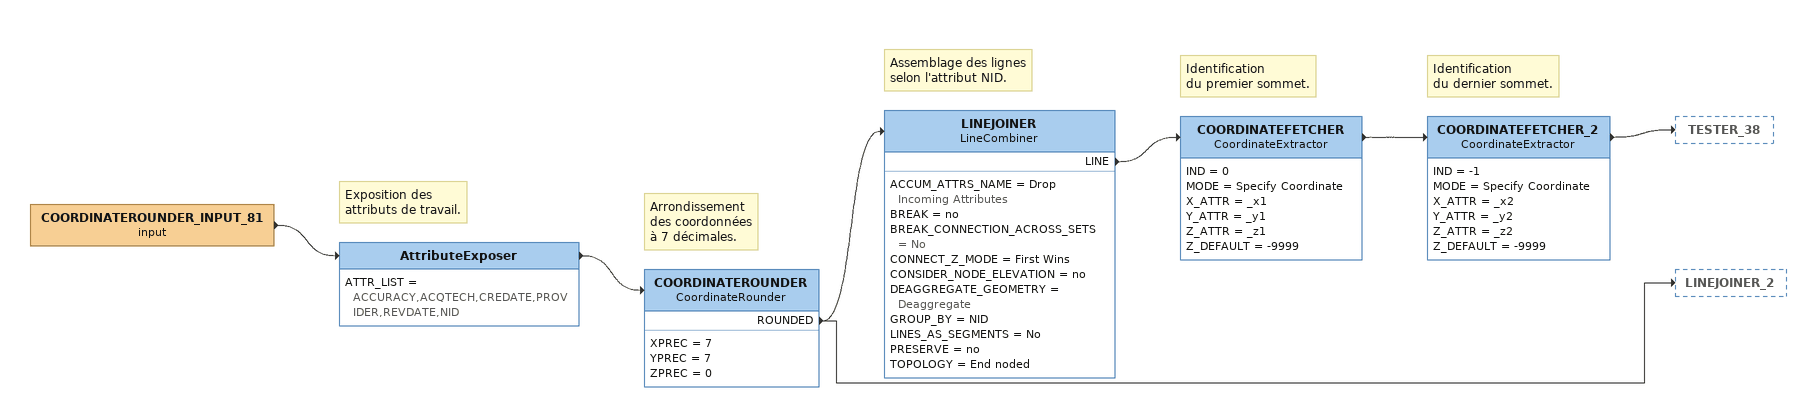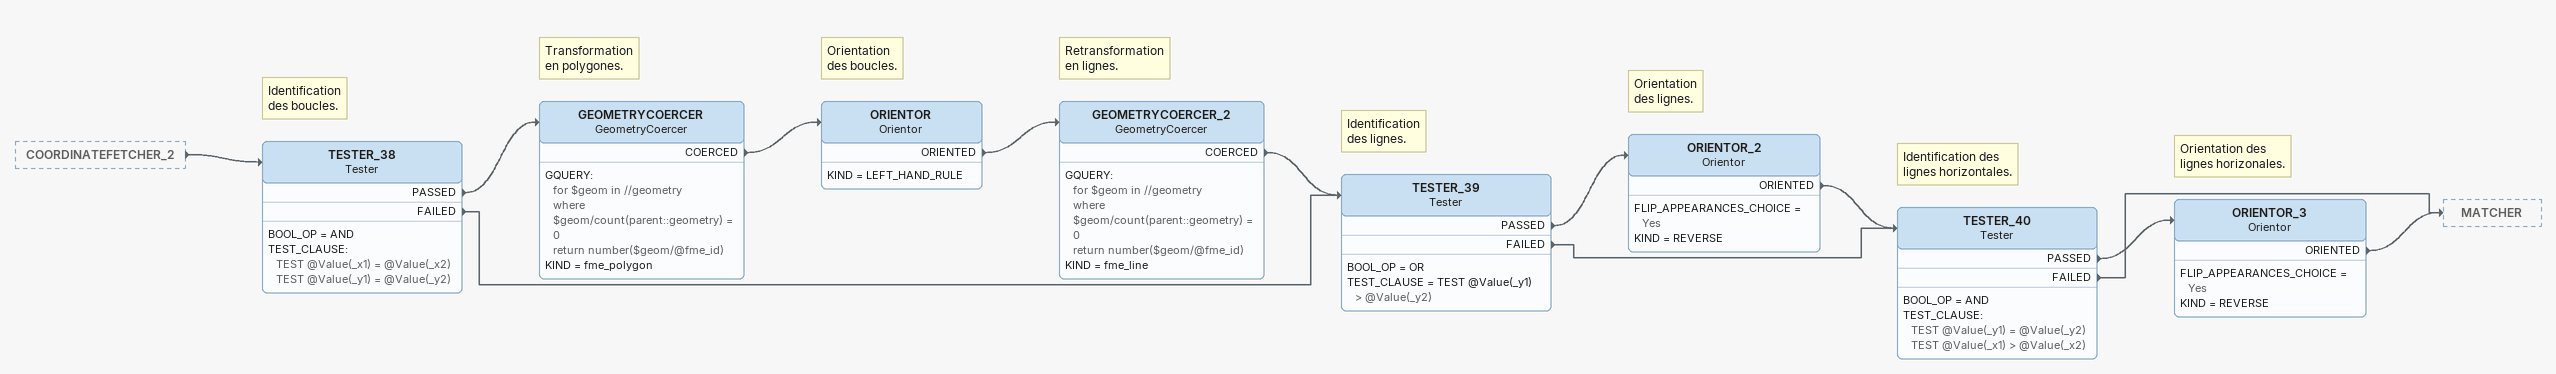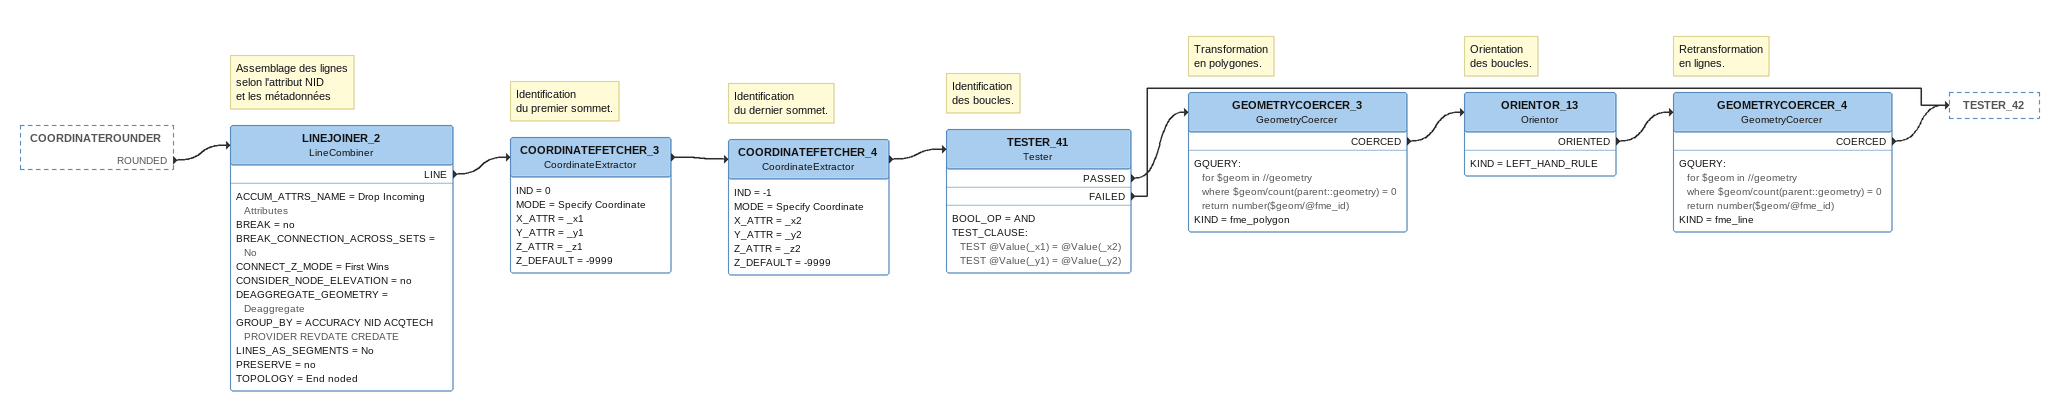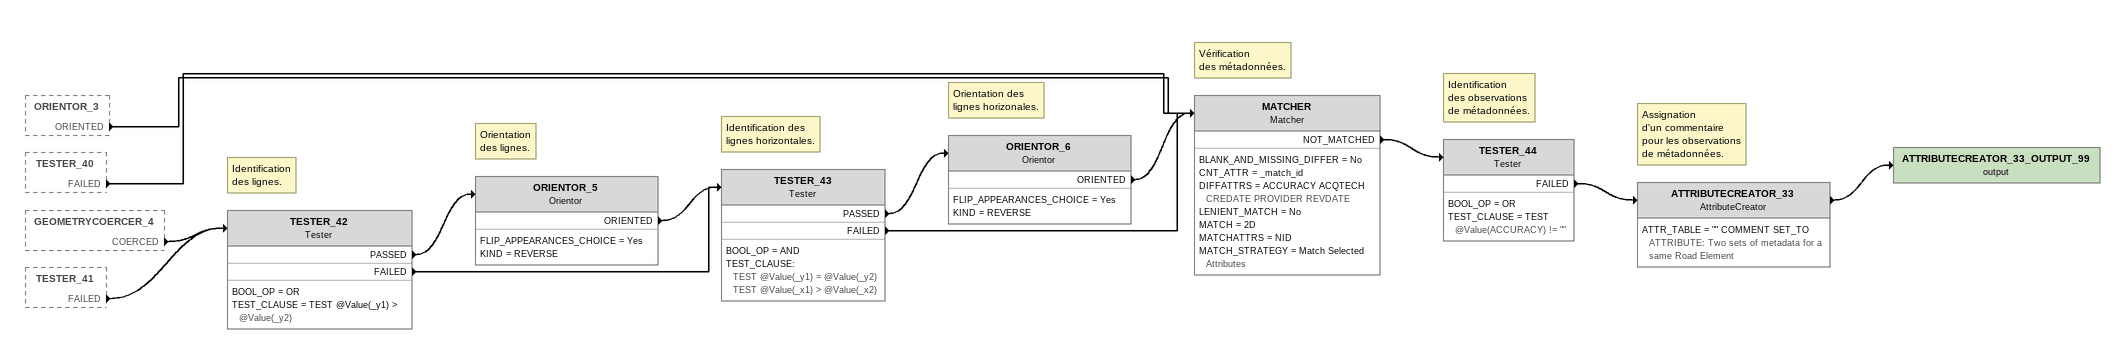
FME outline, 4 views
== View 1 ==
COORDINATEROUNDER_INPUT_81 (input)
    -> AttributeExposer
Note: Exposition des / attributs de travail.
AttributeExposer
    ATTR_LIST = ACCURACY,ACQTECH,CREDATE,PROVIDER,REVDATE,NID
    -> COORDINATEROUNDER
Note: Arrondissement / des coordonnées / à 7 décimales.
COORDINATEROUNDER: CoordinateRounder
    XPREC = 7
    YPREC = 7
    ZPREC = 0
    ROUNDED -> LINEJOINER
    ROUNDED -> LINEJOINER_2
Note: Assemblage des lignes / selon l'attribut NID.
LINEJOINER: LineCombiner
    ACCUM_ATTRS_NAME = Drop Incoming Attributes
    BREAK = no
    BREAK_CONNECTION_ACROSS_SETS = No
    CONNECT_Z_MODE = First Wins
    CONSIDER_NODE_ELEVATION = no
    DEAGGREGATE_GEOMETRY = Deaggregate
    GROUP_BY = NID
    LINES_AS_SEGMENTS = No
    PRESERVE = no
    TOPOLOGY = End noded
    LINE -> COORDINATEFETCHER
Note: Identification / du premier sommet.
COORDINATEFETCHER: CoordinateExtractor
    IND = 0
    MODE = Specify Coordinate
    X_ATTR = _x1
    Y_ATTR = _y1
    Z_ATTR = _z1
    Z_DEFAULT = -9999
    -> COORDINATEFETCHER_2
Note: Identification / du dernier sommet.
COORDINATEFETCHER_2: CoordinateExtractor
    IND = -1
    MODE = Specify Coordinate
    X_ATTR = _x2
    Y_ATTR = _y2
    Z_ATTR = _z2
    Z_DEFAULT = -9999
    -> TESTER_38

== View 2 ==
COORDINATEFETCHER_2 [outside]
    -> TESTER_38
Note: Identification / des boucles.
TESTER_38: Tester
    BOOL_OP = AND
    TEST_CLAUSE:
      TEST @Value(_x1) = @Value(_x2)
      TEST @Value(_y1) = @Value(_y2)
    PASSED -> GEOMETRYCOERCER
    FAILED -> TESTER_39
Note: Transformation / en polygones.
GEOMETRYCOERCER: GeometryCoercer
    GQUERY:
      for $geom in //geometry
      where $geom/count(parent::geometry) = 0
      return number($geom/@fme_id)
    KIND = fme_polygon
    COERCED -> ORIENTOR
Note: Orientation / des boucles.
ORIENTOR: Orientor
    KIND = LEFT_HAND_RULE
    ORIENTED -> GEOMETRYCOERCER_2
Note: Retransformation / en lignes.
GEOMETRYCOERCER_2: GeometryCoercer
    GQUERY:
      for $geom in //geometry
      where $geom/count(parent::geometry) = 0
      return number($geom/@fme_id)
    KIND = fme_line
    COERCED -> TESTER_39
Note: Identification / des lignes.
TESTER_39: Tester
    BOOL_OP = OR
    TEST_CLAUSE = TEST @Value(_y1) > @Value(_y2)
    PASSED -> ORIENTOR_2
    FAILED -> TESTER_40
Note: Orientation / des lignes.
ORIENTOR_2: Orientor
    FLIP_APPEARANCES_CHOICE = Yes
    KIND = REVERSE
    ORIENTED -> TESTER_40
Note: Identification des / lignes horizontales.
TESTER_40: Tester
    BOOL_OP = AND
    TEST_CLAUSE:
      TEST @Value(_y1) = @Value(_y2)
      TEST @Value(_x1) > @Value(_x2)
    PASSED -> ORIENTOR_3
    FAILED -> MATCHER
Note: Orientation des / lignes horizonales.
ORIENTOR_3: Orientor
    FLIP_APPEARANCES_CHOICE = Yes
    KIND = REVERSE
    ORIENTED -> MATCHER

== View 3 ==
COORDINATEROUNDER [outside]
    ROUNDED -> LINEJOINER_2
Note: Assemblage des lignes / selon l'attribut NID / et les métadonnées
LINEJOINER_2: LineCombiner
    ACCUM_ATTRS_NAME = Drop Incoming Attributes
    BREAK = no
    BREAK_CONNECTION_ACROSS_SETS = No
    CONNECT_Z_MODE = First Wins
    CONSIDER_NODE_ELEVATION = no
    DEAGGREGATE_GEOMETRY = Deaggregate
    GROUP_BY = ACCURACY NID ACQTECH PROVIDER REVDATE CREDATE
    LINES_AS_SEGMENTS = No
    PRESERVE = no
    TOPOLOGY = End noded
    LINE -> COORDINATEFETCHER_3
Note: Identification / du premier sommet.
COORDINATEFETCHER_3: CoordinateExtractor
    IND = 0
    MODE = Specify Coordinate
    X_ATTR = _x1
    Y_ATTR = _y1
    Z_ATTR = _z1
    Z_DEFAULT = -9999
    -> COORDINATEFETCHER_4
Note: Identification / du dernier sommet.
COORDINATEFETCHER_4: CoordinateExtractor
    IND = -1
    MODE = Specify Coordinate
    X_ATTR = _x2
    Y_ATTR = _y2
    Z_ATTR = _z2
    Z_DEFAULT = -9999
    -> TESTER_41
Note: Identification / des boucles.
TESTER_41: Tester
    BOOL_OP = AND
    TEST_CLAUSE:
      TEST @Value(_x1) = @Value(_x2)
      TEST @Value(_y1) = @Value(_y2)
    PASSED -> GEOMETRYCOERCER_3
    FAILED -> TESTER_42
Note: Transformation / en polygones.
GEOMETRYCOERCER_3: GeometryCoercer
    GQUERY:
      for $geom in //geometry
      where $geom/count(parent::geometry) = 0
      return number($geom/@fme_id)
    KIND = fme_polygon
    COERCED -> ORIENTOR_13
Note: Orientation / des boucles.
ORIENTOR_13: Orientor
    KIND = LEFT_HAND_RULE
    ORIENTED -> GEOMETRYCOERCER_4
Note: Retransformation / en lignes.
GEOMETRYCOERCER_4: GeometryCoercer
    GQUERY:
      for $geom in //geometry
      where $geom/count(parent::geometry) = 0
      return number($geom/@fme_id)
    KIND = fme_line
    COERCED -> TESTER_42

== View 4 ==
ORIENTOR_3 [outside]
    ORIENTED -> MATCHER
TESTER_40 [outside]
    FAILED -> MATCHER
GEOMETRYCOERCER_4 [outside]
    COERCED -> TESTER_42
TESTER_41 [outside]
    FAILED -> TESTER_42
Note: Identification / des lignes.
TESTER_42: Tester
    BOOL_OP = OR
    TEST_CLAUSE = TEST @Value(_y1) > @Value(_y2)
    PASSED -> ORIENTOR_5
    FAILED -> TESTER_43
Note: Orientation / des lignes.
ORIENTOR_5: Orientor
    FLIP_APPEARANCES_CHOICE = Yes
    KIND = REVERSE
    ORIENTED -> TESTER_43
Note: Identification des / lignes horizontales.
TESTER_43: Tester
    BOOL_OP = AND
    TEST_CLAUSE:
      TEST @Value(_y1) = @Value(_y2)
      TEST @Value(_x1) > @Value(_x2)
    PASSED -> ORIENTOR_6
    FAILED -> MATCHER
Note: Orientation des / lignes horizonales.
ORIENTOR_6: Orientor
    FLIP_APPEARANCES_CHOICE = Yes
    KIND = REVERSE
    ORIENTED -> MATCHER
Note: Vérification / des métadonnées.
MATCHER: Matcher
    BLANK_AND_MISSING_DIFFER = No
    CNT_ATTR = _match_id
    DIFFATTRS = ACCURACY ACQTECH CREDATE PROVIDER REVDATE
    LENIENT_MATCH = No
    MATCH = 2D
    MATCHATTRS = NID
    MATCH_STRATEGY = Match Selected Attributes
    NOT_MATCHED -> TESTER_44
Note: Identification / des observations / de métadonnées.
TESTER_44: Tester
    BOOL_OP = OR
    TEST_CLAUSE = TEST @Value(ACCURACY) != ""
    FAILED -> ATTRIBUTECREATOR_33
Note: Assignation / d'un commentaire / pour les observations / de métadonnées.
ATTRIBUTECREATOR_33: AttributeCreator
    ATTR_TABLE = "" COMMENT SET_TO ATTRIBUTE: Two sets of metadata for a same Road Element
    -> ATTRIBUTECREATOR_33_OUTPUT_99 (output)
ATTRIBUTECREATOR_33_OUTPUT_99 (output)
